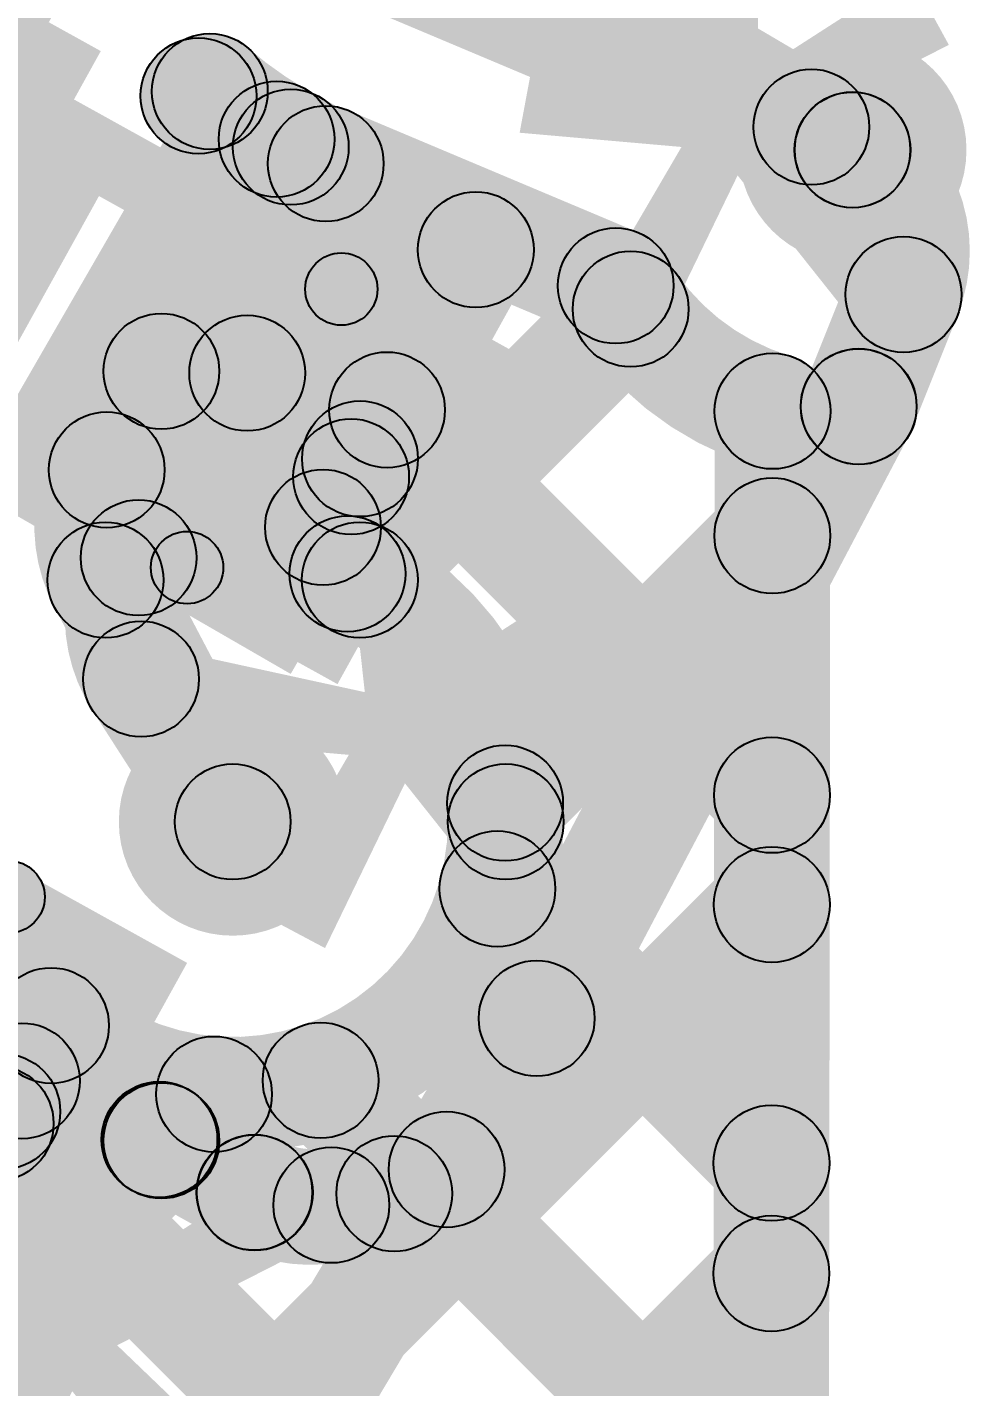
# Model space of a CAD drawing. Header units: millimetres. Extents: x 2.72 to 4.82, y 2.46 to 3.29.
# Drawn here: x 4.6668 to 4.732, y 2.954 to 3.0479 of the extents above; entities that cross this region are included whole.
import ezdxf

# ---------------------------------------------------------------- set-up
doc = ezdxf.new("R2010")
doc.units = ezdxf.units.MM
doc.header["$MEASUREMENT"] = 0
for name, color, linetype in [('BottomLayer', 5, 'Continuous'), ('BottomPaste', 16, 'Continuous'), ('BottomSolder', 6, 'Continuous'), ('TopLayer', 1, 'Continuous'), ('TopOverlay', 2, 'Continuous'), ('TopPaste', 8, 'Continuous'), ('TopSolder', 216, 'Continuous'), ('ViaHoleLayer', 16, 'Continuous')]:
    doc.layers.add(name, color=color, linetype=linetype)

# ---------------------------------------------------------------- blocks, each defined once
blk = doc.blocks.new('R__0402_B_38')
at = {"layer": 'BottomLayer'}
for points in [[(-0.0095, 0.0125), (-0.0095, -0.0125), (-0.0275, -0.0125), (-0.0275, 0.0125)], [(0.0275, 0.0125), (0.0275, -0.0125), (0.0095, -0.0125), (0.0095, 0.0125)]]:
    blk.add_hatch(color=5, dxfattribs=at).paths.add_polyline_path(points)
at = {"layer": 'BottomPaste'}
for points in [[(-0.0095, 0.0125), (-0.0095, -0.0125), (-0.0275, -0.0125), (-0.0275, 0.0125)], [(0.0275, 0.0125), (0.0275, -0.0125), (0.0095, -0.0125), (0.0095, 0.0125)]]:
    blk.add_hatch(color=16, dxfattribs=at).paths.add_polyline_path(points)
at = {"layer": 'BottomSolder'}
for points in [[(-0.0055, 0.0165), (-0.0055, -0.0165), (-0.0315, -0.0165), (-0.0315, 0.0165)], [(0.0315, 0.0165), (0.0315, -0.0165), (0.0055, -0.0165), (0.0055, 0.0165)]]:
    blk.add_hatch(color=6, dxfattribs=at).paths.add_polyline_path(points)
blk = doc.blocks.new('LED_0201_74')
at = {"layer": 'TopLayer'}
for points in [[(-0.011811, 0.00689), (-0.003937, 0.00689), (-0.003937, -0.00689), (-0.011811, -0.00689)], [(0.003937, 0.00689), (0.011811, 0.00689), (0.011811, -0.00689), (0.003937, -0.00689)]]:
    blk.add_hatch(color=1, dxfattribs=at).paths.add_polyline_path(points)
at = {"layer": 'TopOverlay'}
h = blk.add_hatch(color=2, dxfattribs=at)
edge = h.paths.add_edge_path()
edge.add_arc((-0.016, 0.011), 0.0025, 0, 360)
h = blk.add_hatch(color=2, dxfattribs=at)
edge = h.paths.add_edge_path()
edge.add_arc((-0.016, 0.011), 0.0025, 0, 360)
for points in [[(-0.016, 0.0085), (-0.016, 0.0135), (0.016, 0.0135), (0.016, 0.0085)], [(0.016001, -0.013), (0.029001, -0.013), (0.029001, 0.013), (0.016001, 0.013)], [(-0.0135, -0.011), (-0.0185, -0.011), (-0.0185, 0.011), (-0.0135, 0.011)], [(0.012998, -0.011), (0.016998, -0.011), (0.016998, 0.011), (0.012998, 0.011)], [(-0.016, -0.0135), (-0.016, -0.0085), (0.016, -0.0085), (0.016, -0.0135)]]:
    blk.add_hatch(color=2, dxfattribs=at).paths.add_polyline_path(points)
h = blk.add_hatch(color=2, dxfattribs=at)
edge = h.paths.add_edge_path()
edge.add_arc((0.016, 0.011), 0.0025, 0, 360)
h = blk.add_hatch(color=2, dxfattribs=at)
edge = h.paths.add_edge_path()
edge.add_arc((-0.016, -0.011), 0.0025, 0, 360)
h = blk.add_hatch(color=2, dxfattribs=at)
edge = h.paths.add_edge_path()
edge.add_arc((-0.016, -0.011), 0.0025, 0, 360)
h = blk.add_hatch(color=2, dxfattribs=at)
edge = h.paths.add_edge_path()
edge.add_arc((0.016, -0.011), 0.0025, 0, 360)
at = {"layer": 'TopPaste'}
for points in [[(-0.011811, 0.00689), (-0.003937, 0.00689), (-0.003937, -0.00689), (-0.011811, -0.00689)], [(0.003937, 0.00689), (0.011811, 0.00689), (0.011811, -0.00689), (0.003937, -0.00689)]]:
    blk.add_hatch(color=8, dxfattribs=at).paths.add_polyline_path(points)
at = {"layer": 'TopSolder'}
for points in [[(-0.013976, 0.009055), (-0.001772, 0.009055), (-0.001772, -0.009055), (-0.013976, -0.009055)], [(0.001772, 0.009055), (0.013976, 0.009055), (0.013976, -0.009055), (0.001772, -0.009055)]]:
    blk.add_hatch(color=216, dxfattribs=at).paths.add_polyline_path(points)
at = {"layer": 'TopOverlay'}
for centre in [(-0.016, 0.011), (-0.016, 0.011), (0.016, 0.011), (-0.016, -0.011), (-0.016, -0.011), (0.016, -0.011)]:
    blk.add_circle(centre, 0.0025, dxfattribs=at)
blk = doc.blocks.new('LED_0201_75')
at = {"layer": 'TopLayer'}
for points in [[(-0.011811, 0.00689), (-0.003937, 0.00689), (-0.003937, -0.00689), (-0.011811, -0.00689)], [(0.003937, 0.00689), (0.011811, 0.00689), (0.011811, -0.00689), (0.003937, -0.00689)]]:
    blk.add_hatch(color=1, dxfattribs=at).paths.add_polyline_path(points)
at = {"layer": 'TopOverlay'}
h = blk.add_hatch(color=2, dxfattribs=at)
edge = h.paths.add_edge_path()
edge.add_arc((-0.016, 0.011), 0.0025, 0, 360)
h = blk.add_hatch(color=2, dxfattribs=at)
edge = h.paths.add_edge_path()
edge.add_arc((-0.016, 0.011), 0.0025, 0, 360)
for points in [[(-0.016, 0.0085), (-0.016, 0.0135), (0.016, 0.0135), (0.016, 0.0085)], [(0.015999, -0.013001), (0.028999, -0.013001), (0.028999, 0.012999), (0.015999, 0.012999)], [(-0.0135, -0.011), (-0.0185, -0.011), (-0.0185, 0.011), (-0.0135, 0.011)], [(0.013, -0.011), (0.017, -0.011), (0.017, 0.011), (0.013, 0.011)], [(-0.016, -0.0135), (-0.016, -0.0085), (0.016, -0.0085), (0.016, -0.0135)]]:
    blk.add_hatch(color=2, dxfattribs=at).paths.add_polyline_path(points)
h = blk.add_hatch(color=2, dxfattribs=at)
edge = h.paths.add_edge_path()
edge.add_arc((0.016, 0.011), 0.0025, 0, 360)
h = blk.add_hatch(color=2, dxfattribs=at)
edge = h.paths.add_edge_path()
edge.add_arc((-0.016, -0.011), 0.0025, 0, 360)
h = blk.add_hatch(color=2, dxfattribs=at)
edge = h.paths.add_edge_path()
edge.add_arc((-0.016, -0.011), 0.0025, 0, 360)
h = blk.add_hatch(color=2, dxfattribs=at)
edge = h.paths.add_edge_path()
edge.add_arc((0.016, -0.011), 0.0025, 0, 360)
at = {"layer": 'TopPaste'}
for points in [[(-0.011811, 0.00689), (-0.003937, 0.00689), (-0.003937, -0.00689), (-0.011811, -0.00689)], [(0.003937, 0.00689), (0.011811, 0.00689), (0.011811, -0.00689), (0.003937, -0.00689)]]:
    blk.add_hatch(color=8, dxfattribs=at).paths.add_polyline_path(points)
at = {"layer": 'TopSolder'}
for points in [[(-0.013976, 0.009055), (-0.001772, 0.009055), (-0.001772, -0.009055), (-0.013976, -0.009055)], [(0.001772, 0.009055), (0.013976, 0.009055), (0.013976, -0.009055), (0.001772, -0.009055)]]:
    blk.add_hatch(color=216, dxfattribs=at).paths.add_polyline_path(points)
at = {"layer": 'TopOverlay'}
for centre in [(-0.016, 0.011), (-0.016, 0.011), (0.016, 0.011), (-0.016, -0.011), (-0.016, -0.011), (0.016, -0.011)]:
    blk.add_circle(centre, 0.0025, dxfattribs=at)
blk = doc.blocks.new('LED_0201_76')
at = {"layer": 'TopLayer'}
for points in [[(-0.011811, 0.00689), (-0.003937, 0.00689), (-0.003937, -0.00689), (-0.011811, -0.00689)], [(0.003937, 0.00689), (0.011811, 0.00689), (0.011811, -0.00689), (0.003937, -0.00689)]]:
    blk.add_hatch(color=1, dxfattribs=at).paths.add_polyline_path(points)
at = {"layer": 'TopOverlay'}
h = blk.add_hatch(color=2, dxfattribs=at)
edge = h.paths.add_edge_path()
edge.add_arc((-0.016, 0.011), 0.0025, 0, 360)
h = blk.add_hatch(color=2, dxfattribs=at)
edge = h.paths.add_edge_path()
edge.add_arc((-0.016, 0.011), 0.0025, 0, 360)
for points in [[(-0.016, 0.0085), (-0.016, 0.0135), (0.016, 0.0135), (0.016, 0.0085)], [(0.015999, -0.013001), (0.028999, -0.013001), (0.028999, 0.012999), (0.015999, 0.012999)], [(-0.0135, -0.011), (-0.0185, -0.011), (-0.0185, 0.011), (-0.0135, 0.011)], [(0.013, -0.011), (0.017, -0.011), (0.017, 0.011), (0.013, 0.011)], [(-0.016, -0.0135), (-0.016, -0.0085), (0.016, -0.0085), (0.016, -0.0135)]]:
    blk.add_hatch(color=2, dxfattribs=at).paths.add_polyline_path(points)
h = blk.add_hatch(color=2, dxfattribs=at)
edge = h.paths.add_edge_path()
edge.add_arc((0.016, 0.011), 0.0025, 0, 360)
h = blk.add_hatch(color=2, dxfattribs=at)
edge = h.paths.add_edge_path()
edge.add_arc((-0.016, -0.011), 0.0025, 0, 360)
h = blk.add_hatch(color=2, dxfattribs=at)
edge = h.paths.add_edge_path()
edge.add_arc((-0.016, -0.011), 0.0025, 0, 360)
h = blk.add_hatch(color=2, dxfattribs=at)
edge = h.paths.add_edge_path()
edge.add_arc((0.016, -0.011), 0.0025, 0, 360)
at = {"layer": 'TopPaste'}
for points in [[(-0.011811, 0.00689), (-0.003937, 0.00689), (-0.003937, -0.00689), (-0.011811, -0.00689)], [(0.003937, 0.00689), (0.011811, 0.00689), (0.011811, -0.00689), (0.003937, -0.00689)]]:
    blk.add_hatch(color=8, dxfattribs=at).paths.add_polyline_path(points)
at = {"layer": 'TopSolder'}
for points in [[(-0.013976, 0.009055), (-0.001772, 0.009055), (-0.001772, -0.009055), (-0.013976, -0.009055)], [(0.001772, 0.009055), (0.013976, 0.009055), (0.013976, -0.009055), (0.001772, -0.009055)]]:
    blk.add_hatch(color=216, dxfattribs=at).paths.add_polyline_path(points)
at = {"layer": 'TopOverlay'}
for centre in [(-0.016, 0.011), (-0.016, 0.011), (0.016, 0.011), (-0.016, -0.011), (-0.016, -0.011), (0.016, -0.011)]:
    blk.add_circle(centre, 0.0025, dxfattribs=at)

msp = doc.modelspace()

# ---------------------------------------------------------------- hatches: boundary and pattern name
at = {"layer": 'BottomLayer'}
for points in [[(4.671201, 3.065647), (4.675256, 3.072542), (4.723028, 3.044448), (4.718972, 3.037552)], [(4.626977, 3.03542), (4.656733, 3.018926), (4.671878, 3.046247), (4.642122, 3.062742)], [(4.719057, 3.037503), (4.722943, 3.044497), (4.725783, 3.042919), (4.721898, 3.035925)], [(4.721859, 3.035947), (4.725821, 3.042897), (4.725832, 3.042891), (4.72187, 3.035941)], [(4.727989, 3.020203), (4.720562, 3.023174), (4.723657, 3.030914), (4.731085, 3.027942)], [(4.677943, 3.009214), (4.671048, 3.01327), (4.678552, 3.026028), (4.685448, 3.021972)], [(4.705551, 2.97755), (4.698472, 2.981278), (4.720733, 3.023543), (4.727811, 3.019815)], [(4.727988, 3.020201), (4.720555, 3.023158), (4.720559, 3.023168), (4.727992, 3.02021)], [(4.671297, 3.000697), (4.678026, 3.005023), (4.684365, 2.995163), (4.677635, 2.990837)], [(4.63099, 2.992542), (4.63501, 2.999458), (4.677943, 2.974497), (4.673922, 2.967581)], [(4.699222, 2.966921), (4.69235, 2.971017), (4.698575, 2.981462), (4.705447, 2.977366)], [(4.705339, 2.977195), (4.698683, 2.981633), (4.698683, 2.981633), (4.70534, 2.977195)], [(4.673917, 2.967584), (4.677948, 2.974494), (4.677984, 2.974473), (4.673953, 2.967563)], [(4.674124, 2.967466), (4.678009, 2.974459), (4.684441, 2.970886), (4.680556, 2.963893)], [(4.682807, 2.93938), (4.675935, 2.943476), (4.69235, 2.971017), (4.699222, 2.966921)], [(4.680545, 2.963899), (4.684453, 2.97088), (4.684482, 2.970863), (4.680575, 2.963883)], [(4.688531, 2.962576), (4.6871, 2.970447), (4.691452, 2.971239), (4.692883, 2.963368)]]:
    msp.add_hatch(color=5, dxfattribs=at).paths.add_polyline_path(points)
h = msp.add_hatch(color=5, dxfattribs=at)
edge = h.paths.add_edge_path()
edge.add_arc((4.723851, 3.039416), 0.007874, 0, 360)
h = msp.add_hatch(color=5, dxfattribs=at)
edge = h.paths.add_edge_path()
edge.add_arc((4.721, 3.041), 0.004, 0, 360)
h = msp.add_hatch(color=5, dxfattribs=at)
edge = h.paths.add_edge_path()
edge.add_arc((4.721, 3.041), 0.004, 0, 360)
h = msp.add_hatch(color=5, dxfattribs=at)
edge = h.paths.add_edge_path()
edge.add_arc((4.72384, 3.039422), 0.004, 0, 360)
h = msp.add_hatch(color=5, dxfattribs=at)
edge = h.paths.add_edge_path()
edge.add_arc((4.72384, 3.039422), 0.004, 0, 360)
h = msp.add_hatch(color=5, dxfattribs=at)
edge = h.paths.add_edge_path()
edge.add_arc((4.723851, 3.039416), 0.004, 0, 360)
h = msp.add_hatch(color=5, dxfattribs=at)
edge = h.paths.add_edge_path()
edge.add_arc((4.723851, 3.039416), 0.004, 0, 360)
h = msp.add_hatch(color=5, dxfattribs=at)
edge = h.paths.add_edge_path()
edge.add_arc((4.727371, 3.029428), 0.004, 0, 360)
h = msp.add_hatch(color=5, dxfattribs=at)
edge = h.paths.add_edge_path()
edge.add_arc((4.727371, 3.029428), 0.004, 0, 360)
h = msp.add_hatch(color=5, dxfattribs=at)
edge = h.paths.add_edge_path()
edge.add_arc((4.682, 3.024), 0.004, 0, 360)
h = msp.add_hatch(color=5, dxfattribs=at)
edge = h.paths.add_edge_path()
edge.add_arc((4.724272, 3.021679), 0.004, 0, 360)
h = msp.add_hatch(color=5, dxfattribs=at)
edge = h.paths.add_edge_path()
edge.add_arc((4.724272, 3.02168), 0.004, 0, 360)
h = msp.add_hatch(color=5, dxfattribs=at)
edge = h.paths.add_edge_path()
edge.add_arc((4.724272, 3.021679), 0.004, 0, 360)
h = msp.add_hatch(color=5, dxfattribs=at)
edge = h.paths.add_edge_path()
edge.add_arc((4.724272, 3.02168), 0.004, 0, 360)
h = msp.add_hatch(color=5, dxfattribs=at)
edge = h.paths.add_edge_path()
edge.add_arc((4.724276, 3.021689), 0.004, 0, 360)
h = msp.add_hatch(color=5, dxfattribs=at)
edge = h.paths.add_edge_path()
edge.add_arc((4.724276, 3.021689), 0.004, 0, 360)
h = msp.add_hatch(color=5, dxfattribs=at)
edge = h.paths.add_edge_path()
edge.add_arc((4.674495, 3.011242), 0.004, 0, 360)
h = msp.add_hatch(color=5, dxfattribs=at)
edge = h.paths.add_edge_path()
edge.add_arc((4.674495, 3.011242), 0.004, 0, 360)
h = msp.add_hatch(color=5, dxfattribs=at)
edge = h.paths.add_edge_path()
edge.add_arc((4.674662, 3.00286), 0.004, 0, 360)
h = msp.add_hatch(color=5, dxfattribs=at)
edge = h.paths.add_edge_path()
edge.add_arc((4.674662, 3.00286), 0.004, 0, 360)
h = msp.add_hatch(color=5, dxfattribs=at)
edge = h.paths.add_edge_path()
edge.add_arc((4.681, 2.993), 0.007874, 0, 360)
h = msp.add_hatch(color=5, dxfattribs=at)
edge = h.paths.add_edge_path()
edge.add_arc((4.681, 2.993), 0.004, 0, 360)
h = msp.add_hatch(color=5, dxfattribs=at)
edge = h.paths.add_edge_path()
edge.add_arc((4.702011, 2.979414), 0.004, 0, 360)
h = msp.add_hatch(color=5, dxfattribs=at)
edge = h.paths.add_edge_path()
edge.add_arc((4.702011, 2.979414), 0.004, 0, 360)
h = msp.add_hatch(color=5, dxfattribs=at)
edge = h.paths.add_edge_path()
edge.add_arc((4.702011, 2.979414), 0.004, 0, 360)
h = msp.add_hatch(color=5, dxfattribs=at)
edge = h.paths.add_edge_path()
edge.add_arc((4.702011, 2.979414), 0.004, 0, 360)
h = msp.add_hatch(color=5, dxfattribs=at)
edge = h.paths.add_edge_path()
edge.add_arc((4.675933, 2.971039), 0.004, 0, 360)
h = msp.add_hatch(color=5, dxfattribs=at)
edge = h.paths.add_edge_path()
edge.add_arc((4.675933, 2.971039), 0.004, 0, 360)
h = msp.add_hatch(color=5, dxfattribs=at)
edge = h.paths.add_edge_path()
edge.add_arc((4.675968, 2.971018), 0.004, 0, 360)
h = msp.add_hatch(color=5, dxfattribs=at)
edge = h.paths.add_edge_path()
edge.add_arc((4.675968, 2.971018), 0.004, 0, 360)
h = msp.add_hatch(color=5, dxfattribs=at)
edge = h.paths.add_edge_path()
edge.add_arc((4.676067, 2.970963), 0.004, 0, 360)
h = msp.add_hatch(color=5, dxfattribs=at)
edge = h.paths.add_edge_path()
edge.add_arc((4.676067, 2.970963), 0.004, 0, 360)
h = msp.add_hatch(color=5, dxfattribs=at)
edge = h.paths.add_edge_path()
edge.add_arc((4.695786, 2.968969), 0.004, 0, 360)
h = msp.add_hatch(color=5, dxfattribs=at)
edge = h.paths.add_edge_path()
edge.add_arc((4.695786, 2.968969), 0.004, 0, 360)
h = msp.add_hatch(color=5, dxfattribs=at)
edge = h.paths.add_edge_path()
edge.add_arc((4.695786, 2.968969), 0.004, 0, 360)
h = msp.add_hatch(color=5, dxfattribs=at)
edge = h.paths.add_edge_path()
edge.add_arc((4.682499, 2.967389), 0.004, 0, 360)
h = msp.add_hatch(color=5, dxfattribs=at)
edge = h.paths.add_edge_path()
edge.add_arc((4.682499, 2.967389), 0.004, 0, 360)
h = msp.add_hatch(color=5, dxfattribs=at)
edge = h.paths.add_edge_path()
edge.add_arc((4.682528, 2.967373), 0.004, 0, 360)
h = msp.add_hatch(color=5, dxfattribs=at)
edge = h.paths.add_edge_path()
edge.add_arc((4.682528, 2.967373), 0.004, 0, 360)
h = msp.add_hatch(color=5, dxfattribs=at)
edge = h.paths.add_edge_path()
edge.add_arc((4.687815, 2.966512), 0.004, 0, 360)
h = msp.add_hatch(color=5, dxfattribs=at)
edge = h.paths.add_edge_path()
edge.add_arc((4.687815, 2.966512), 0.004, 0, 360)
h = msp.add_hatch(color=5, dxfattribs=at)
edge = h.paths.add_edge_path()
edge.add_arc((4.692168, 2.967303), 0.004, 0, 360)
h = msp.add_hatch(color=5, dxfattribs=at)
edge = h.paths.add_edge_path()
edge.add_arc((4.692168, 2.967303), 0.004, 0, 360)
at = {"layer": 'TopLayer'}
for points in [[(4.691698, 3.048607), (4.694801, 3.055981), (4.725403, 3.043103), (4.722299, 3.035729)], [(4.676694, 3.039653), (4.680573, 3.04665), (4.685971, 3.043658), (4.682092, 3.036661)], [(4.676694, 3.039653), (4.680573, 3.04665), (4.685971, 3.043658), (4.682092, 3.036661)], [(4.683074, 3.036117), (4.686953, 3.043114), (4.699744, 3.036023), (4.695866, 3.029026)], [(4.68588, 3.034781), (4.688983, 3.042155), (4.709026, 3.033721), (4.705923, 3.026347)], [(4.693296, 3.01614), (4.686299, 3.020019), (4.694307, 3.034464), (4.701303, 3.030586)], [(4.692616, 3.006875), (4.686959, 3.012532), (4.705679, 3.031253), (4.711336, 3.025596)], [(4.675786, 3.01537), (4.668791, 3.019252), (4.67257, 3.026061), (4.679565, 3.022178)], [(4.688839, 3.018624), (4.694496, 3.024281), (4.721107, 2.99767), (4.71545, 2.992013)], [(4.721771, 2.612051), (4.713771, 2.612062), (4.714314, 3.021378), (4.722314, 3.021367)], [(4.690738, 3.0114), (4.683743, 3.015282), (4.685686, 3.018782), (4.692681, 3.014899)], [(4.702658, 2.991462), (4.697001, 2.997119), (4.715474, 3.015592), (4.721131, 3.009935)], [(4.683702, 3.011477), (4.69078, 3.015205), (4.692474, 3.011989), (4.685395, 3.008261)], [(4.668666, 3.007837), (4.675744, 3.011565), (4.684539, 2.994864), (4.677461, 2.991136)], [(4.696468, 2.985539), (4.702125, 2.991196), (4.721073, 2.972248), (4.715417, 2.966591)], [(4.655559, 2.918907), (4.649902, 2.924564), (4.71544, 2.990102), (4.721097, 2.984445)], [(4.669968, 2.973229), (4.662888, 2.976953), (4.664899, 2.980775), (4.671979, 2.977051)], [(4.684249, 2.972303), (4.689906, 2.97796), (4.72104, 2.946826), (4.715383, 2.941169)], [(4.65158, 2.940384), (4.645924, 2.946041), (4.676881, 2.976999), (4.682538, 2.971342)], [(4.660957, 2.957292), (4.65396, 2.96117), (4.661577, 2.974911), (4.668574, 2.971033)], [(4.661785, 2.969311), (4.667442, 2.974967), (4.721006, 2.921404), (4.715349, 2.915747)], [(4.598199, 2.836091), (4.592542, 2.841748), (4.715406, 2.964613), (4.721063, 2.958956)]]:
    msp.add_hatch(color=1, dxfattribs=at).paths.add_polyline_path(points)
h = msp.add_hatch(color=1, dxfattribs=at)
edge = h.paths.add_edge_path()
edge.add_arc((4.679413, 3.043455), 0.004, 0, 360)
h = msp.add_hatch(color=1, dxfattribs=at)
edge = h.paths.add_edge_path()
edge.add_arc((4.678633, 3.043152), 0.004, 0, 360)
h = msp.add_hatch(color=1, dxfattribs=at)
edge = h.paths.add_edge_path()
edge.add_arc((4.678633, 3.043152), 0.004, 0, 360)
h = msp.add_hatch(color=1, dxfattribs=at)
edge = h.paths.add_edge_path()
edge.add_arc((4.723851, 3.039416), 0.007874, 0, 360)
h = msp.add_hatch(color=1, dxfattribs=at)
edge = h.paths.add_edge_path()
edge.add_arc((4.684031, 3.04016), 0.004, 0, 360)
h = msp.add_hatch(color=1, dxfattribs=at)
edge = h.paths.add_edge_path()
edge.add_arc((4.684031, 3.04016), 0.004, 0, 360)
h = msp.add_hatch(color=1, dxfattribs=at)
edge = h.paths.add_edge_path()
edge.add_arc((4.684031, 3.04016), 0.004, 0, 360)
h = msp.add_hatch(color=1, dxfattribs=at)
edge = h.paths.add_edge_path()
edge.add_arc((4.685013, 3.039615), 0.004, 0, 360)
h = msp.add_hatch(color=1, dxfattribs=at)
edge = h.paths.add_edge_path()
edge.add_arc((4.723851, 3.039416), 0.004, 0, 360)
h = msp.add_hatch(color=1, dxfattribs=at)
edge = h.paths.add_edge_path()
edge.add_arc((4.687431, 3.038468), 0.004, 0, 360)
h = msp.add_hatch(color=1, dxfattribs=at)
edge = h.paths.add_edge_path()
edge.add_arc((4.697805, 3.032525), 0.004, 0, 360)
h = msp.add_hatch(color=1, dxfattribs=at)
edge = h.paths.add_edge_path()
edge.add_arc((4.697805, 3.032525), 0.004, 0, 360)
h = msp.add_hatch(color=1, dxfattribs=at)
edge = h.paths.add_edge_path()
edge.add_arc((4.707474, 3.030034), 0.004, 0, 360)
h = msp.add_hatch(color=1, dxfattribs=at)
edge = h.paths.add_edge_path()
edge.add_arc((4.707474, 3.030034), 0.004, 0, 360)
h = msp.add_hatch(color=1, dxfattribs=at)
edge = h.paths.add_edge_path()
edge.add_arc((4.708508, 3.028424), 0.004, 0, 360)
h = msp.add_hatch(color=1, dxfattribs=at)
edge = h.paths.add_edge_path()
edge.add_arc((4.676068, 3.02412), 0.004, 0, 360)
h = msp.add_hatch(color=1, dxfattribs=at)
edge = h.paths.add_edge_path()
edge.add_arc((4.691668, 3.021453), 0.004, 0, 360)
h = msp.add_hatch(color=1, dxfattribs=at)
edge = h.paths.add_edge_path()
edge.add_arc((4.718314, 3.021372), 0.004, 0, 360)
h = msp.add_hatch(color=1, dxfattribs=at)
edge = h.paths.add_edge_path()
edge.add_arc((4.718314, 3.021372), 0.004, 0, 360)
h = msp.add_hatch(color=1, dxfattribs=at)
edge = h.paths.add_edge_path()
edge.add_arc((4.689798, 3.018079), 0.004, 0, 360)
h = msp.add_hatch(color=1, dxfattribs=at)
edge = h.paths.add_edge_path()
edge.add_arc((4.672289, 3.017311), 0.004, 0, 360)
h = msp.add_hatch(color=1, dxfattribs=at)
edge = h.paths.add_edge_path()
edge.add_arc((4.672289, 3.017311), 0.004, 0, 360)
h = msp.add_hatch(color=1, dxfattribs=at)
edge = h.paths.add_edge_path()
edge.add_arc((4.689183, 3.01684), 0.004, 0, 360)
h = msp.add_hatch(color=1, dxfattribs=at)
edge = h.paths.add_edge_path()
edge.add_arc((4.687241, 3.013341), 0.004, 0, 360)
h = msp.add_hatch(color=1, dxfattribs=at)
edge = h.paths.add_edge_path()
edge.add_arc((4.687241, 3.013341), 0.004, 0, 360)
h = msp.add_hatch(color=1, dxfattribs=at)
edge = h.paths.add_edge_path()
edge.add_arc((4.718303, 3.012763), 0.004, 0, 360)
h = msp.add_hatch(color=1, dxfattribs=at)
edge = h.paths.add_edge_path()
edge.add_arc((4.672205, 3.009701), 0.004, 0, 360)
h = msp.add_hatch(color=1, dxfattribs=at)
edge = h.paths.add_edge_path()
edge.add_arc((4.672205, 3.009701), 0.004, 0, 360)
h = msp.add_hatch(color=1, dxfattribs=at)
edge = h.paths.add_edge_path()
edge.add_arc((4.688934, 3.010125), 0.004, 0, 360)
h = msp.add_hatch(color=1, dxfattribs=at)
edge = h.paths.add_edge_path()
edge.add_arc((4.688934, 3.010125), 0.004, 0, 360)
h = msp.add_hatch(color=1, dxfattribs=at)
edge = h.paths.add_edge_path()
edge.add_arc((4.689787, 3.009704), 0.004, 0, 360)
h = msp.add_hatch(color=1, dxfattribs=at)
edge = h.paths.add_edge_path()
edge.add_arc((4.681, 2.993), 0.007874, 0, 360)
h = msp.add_hatch(color=1, dxfattribs=at)
edge = h.paths.add_edge_path()
edge.add_arc((4.718279, 2.994841), 0.004, 0, 360)
h = msp.add_hatch(color=1, dxfattribs=at)
edge = h.paths.add_edge_path()
edge.add_arc((4.69983, 2.994291), 0.004, 0, 360)
h = msp.add_hatch(color=1, dxfattribs=at)
edge = h.paths.add_edge_path()
edge.add_arc((4.681, 2.993), 0.004, 0, 360)
h = msp.add_hatch(color=1, dxfattribs=at)
edge = h.paths.add_edge_path()
edge.add_arc((4.699874, 2.993), 0.004, 0, 360)
h = msp.add_hatch(color=1, dxfattribs=at)
edge = h.paths.add_edge_path()
edge.add_arc((4.699874, 2.993), 0.004, 0, 360)
h = msp.add_hatch(color=1, dxfattribs=at)
edge = h.paths.add_edge_path()
edge.add_arc((4.699297, 2.988367), 0.004, 0, 360)
h = msp.add_hatch(color=1, dxfattribs=at)
edge = h.paths.add_edge_path()
edge.add_arc((4.718269, 2.987274), 0.004, 0, 360)
h = msp.add_hatch(color=1, dxfattribs=at)
edge = h.paths.add_edge_path()
edge.add_arc((4.668439, 2.978913), 0.004, 0, 360)
h = msp.add_hatch(color=1, dxfattribs=at)
edge = h.paths.add_edge_path()
edge.add_arc((4.668439, 2.978913), 0.004, 0, 360)
h = msp.add_hatch(color=1, dxfattribs=at)
edge = h.paths.add_edge_path()
edge.add_arc((4.666428, 2.975091), 0.004, 0, 360)
h = msp.add_hatch(color=1, dxfattribs=at)
edge = h.paths.add_edge_path()
edge.add_arc((4.687077, 2.975131), 0.004, 0, 360)
h = msp.add_hatch(color=1, dxfattribs=at)
edge = h.paths.add_edge_path()
edge.add_arc((4.679709, 2.97417), 0.004, 0, 360)
h = msp.add_hatch(color=1, dxfattribs=at)
edge = h.paths.add_edge_path()
edge.add_arc((4.665075, 2.972972), 0.004, 0, 360)
h = msp.add_hatch(color=1, dxfattribs=at)
edge = h.paths.add_edge_path()
edge.add_arc((4.664614, 2.972139), 0.004, 0, 360)
h = msp.add_hatch(color=1, dxfattribs=at)
edge = h.paths.add_edge_path()
edge.add_arc((4.718245, 2.969419), 0.004, 0, 360)
h = msp.add_hatch(color=1, dxfattribs=at)
edge = h.paths.add_edge_path()
edge.add_arc((4.718235, 2.961784), 0.004, 0, 360)
at = {"layer": 'ViaHoleLayer'}
h = msp.add_hatch(color=16, dxfattribs=at)
edge = h.paths.add_edge_path()
edge.add_arc((4.723851, 3.039416), 0.005906, 0, 360)
h = msp.add_hatch(color=16, dxfattribs=at)
edge = h.paths.add_edge_path()
edge.add_arc((4.681, 2.993), 0.005906, 0, 360)

# ---------------------------------------------------------------- linework, layer by layer
at = {"layer": 'BottomLayer', "const_width": 0.008}
for points in [[(4.723851, 3.039416, -0.378283), (4.727371, 3.029428)], [(4.674662, 3.00286, -0.282968), (4.674495, 3.011242)], [(4.676067, 2.970963, -0.003521), (4.675968, 2.971018)], [(4.695786, 2.968969, -0.126458), (4.692168, 2.967303)], [(4.687815, 2.966512, -0.172358), (4.682528, 2.967373)]]:
    msp.add_lwpolyline(points, format="xyb", dxfattribs=at)
at = {"layer": 'BottomLayer'}
for centre in [(4.721, 3.041), (4.721, 3.041), (4.72384, 3.039422), (4.72384, 3.039422), (4.723851, 3.039416), (4.723851, 3.039416), (4.727371, 3.029428), (4.727371, 3.029428), (4.682, 3.024), (4.724272, 3.02168), (4.724272, 3.02168), (4.724272, 3.021679), (4.724272, 3.021679), (4.724276, 3.021689), (4.724276, 3.021689), (4.674495, 3.011242), (4.674495, 3.011242), (4.674662, 3.00286), (4.674662, 3.00286), (4.681, 2.993), (4.702011, 2.979414), (4.702011, 2.979414), (4.702011, 2.979414), (4.702011, 2.979414), (4.675933, 2.971039), (4.675933, 2.971039), (4.675968, 2.971018), (4.675968, 2.971018), (4.676067, 2.970963), (4.676067, 2.970963), (4.695786, 2.968969), (4.695786, 2.968969), (4.695786, 2.968969), (4.682499, 2.967389), (4.682499, 2.967389), (4.682528, 2.967373), (4.682528, 2.967373), (4.687815, 2.966512), (4.687815, 2.966512), (4.692168, 2.967303), (4.692168, 2.967303)]:
    msp.add_circle(centre, 0.004, dxfattribs=at)
at = {"layer": 'TopLayer', "const_width": 0.008}
for points in [[(4.684031, 3.04016, -0.047387), (4.679413, 3.043455)], [(4.718314, 3.021372, -0.190453), (4.707474, 3.030034)], [(4.672205, 3.009701, -0.253045), (4.672289, 3.017311)], [(4.688934, 3.010125, -0.292141), (4.699874, 2.993)], [(4.699874, 2.993, -0.647691), (4.668439, 2.978913)]]:
    msp.add_lwpolyline(points, format="xyb", dxfattribs=at)
at = {"layer": 'TopLayer'}
for centre in [(4.679413, 3.043455), (4.678633, 3.043152), (4.678633, 3.043152), (4.684031, 3.04016), (4.684031, 3.04016), (4.684031, 3.04016), (4.685013, 3.039615), (4.723851, 3.039416), (4.687431, 3.038468), (4.697805, 3.032525), (4.697805, 3.032525), (4.707474, 3.030034), (4.707474, 3.030034), (4.708508, 3.028424), (4.676068, 3.02412), (4.691668, 3.021453), (4.718314, 3.021372), (4.718314, 3.021372), (4.689798, 3.018079), (4.672289, 3.017311), (4.672289, 3.017311), (4.689183, 3.01684), (4.687241, 3.013341), (4.687241, 3.013341), (4.718303, 3.012763), (4.672205, 3.009701), (4.672205, 3.009701), (4.688934, 3.010125), (4.688934, 3.010125), (4.689787, 3.009704), (4.718279, 2.994841), (4.69983, 2.994291), (4.681, 2.993), (4.699874, 2.993), (4.699874, 2.993), (4.699297, 2.988367), (4.718269, 2.987274), (4.668439, 2.978913), (4.668439, 2.978913), (4.666428, 2.975091), (4.687077, 2.975131), (4.679709, 2.97417), (4.665075, 2.972972), (4.664614, 2.972139), (4.718245, 2.969419), (4.718235, 2.961784)]:
    msp.add_circle(centre, 0.004, dxfattribs=at)

# ---------------------------------------------------------------- block references
for name, p, rotation in [('LED_0201_74', (4.692181, 3.069937), 331), ('R__0402_B_38', (4.665978, 3.03325), 330), ('LED_0201_75', (4.669181, 3.027937), 331), ('LED_0201_76', (4.646181, 2.985937), 331)]:
    msp.add_blockref(name, p, dxfattribs=dict(rotation=rotation))

# ---------------------------------------------------------------- texts
at = {"layer": 'TopOverlay'}
for p in [(4.750068, 3.07312), (4.727068, 3.03112), (4.704068, 2.98912)]:
    msp.add_text('*', height=0.06, rotation=152, dxfattribs=at).set_placement(p)

doc.saveas('drawing.dxf')
